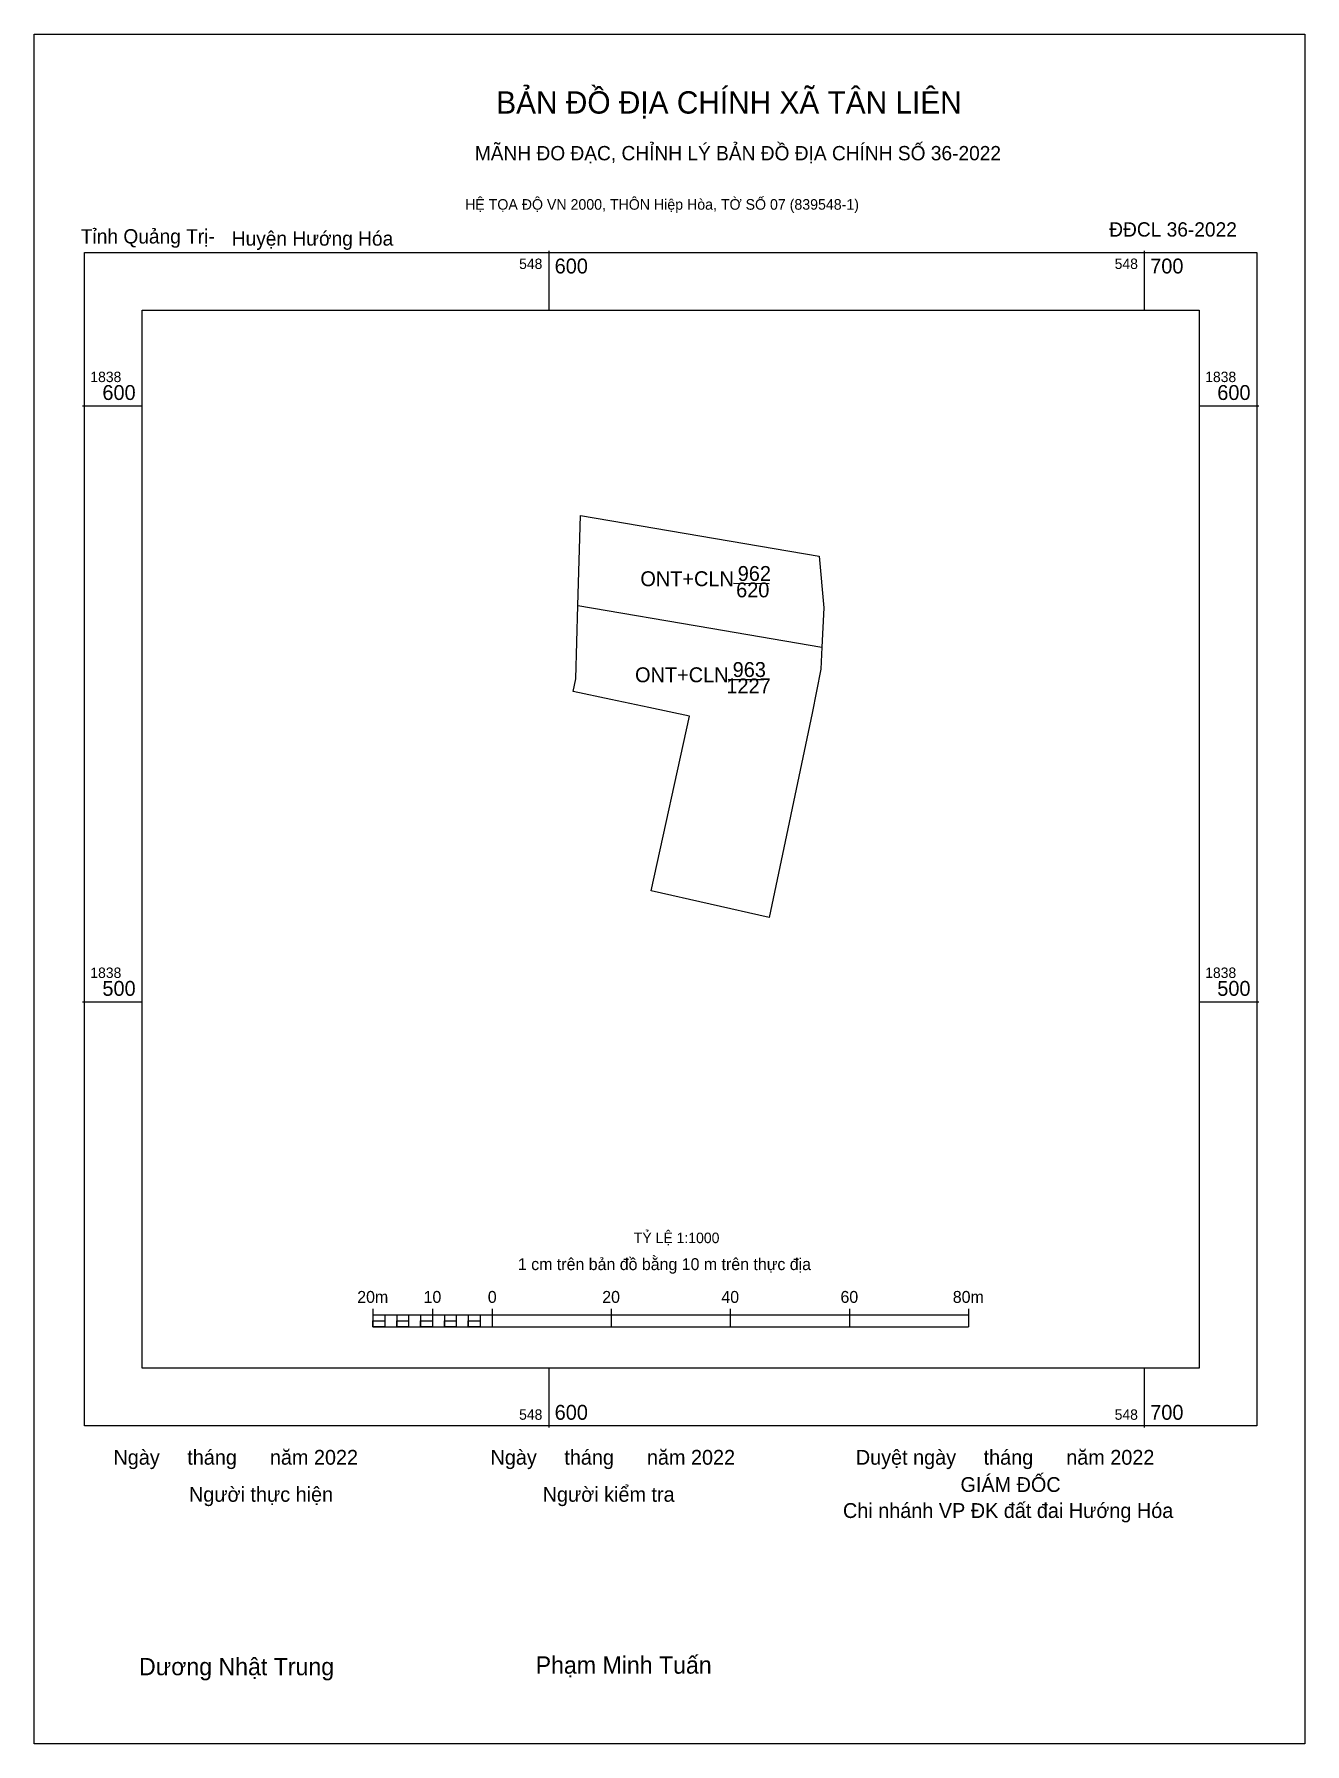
# Model space of a CAD drawing. Extents: x 548514 to 548727, y 1838375 to 1838662.
import ezdxf

# ---------------------------------------------------------------- set-up
doc = ezdxf.new("R2010")
doc.units = 0
for name, color, linetype in [('Level 10', 7, 'Continuous'), ('Level 13', 7, 'Continuous'), ('Level 15', 7, 'Continuous'), ('Level 27', 7, 'Continuous'), ('Level 6', 7, 'Continuous'), ('Level 62', 7, 'Continuous'), ('Level 63', 7, 'Continuous'), ('Level 9', 7, 'Continuous')]:
    doc.layers.add(name, color=color, linetype=linetype)

msp = doc.modelspace()

# ---------------------------------------------------------------- linework, layer by layer
at = {"layer": 'Level 10'}
msp.add_lwpolyline([(548604.08, 1838552.1), (548604.54, 1838554.22), (548604.88, 1838566.48), (548627.23, 1838562.68), (548645.87, 1838559.52), (548645.68, 1838555.84), (548644.22, 1838548.42), (548637.03, 1838514.12), (548617.21, 1838518.64), (548623.63, 1838547.94), (548616.79, 1838549.41), (548610.43, 1838550.75)], close=True, dxfattribs=at)
at = {"layer": 'Level 13'}
for p, q in [((548631.03, 1838570.23), (548637.02, 1838570.22)), ((548630.14, 1838554.11), (548636.13, 1838554.1))]:
    msp.add_line(p, q, dxfattribs=at)
at = {"layer": 'Level 15'}
msp.add_lwpolyline([(548513.6, 1838662.39), (548726.96, 1838662.39), (548726.96, 1838375.47), (548513.6, 1838375.47)], close=True, dxfattribs=at)
at = {"layer": 'Level 27'}
for p, q in [((548604.88, 1838566.48), (548604.88, 1838566.49)), ((548645.87, 1838559.52), (548645.87, 1838559.53)), ((548604.08, 1838552.1), (548604.08, 1838552.09)), ((548610.43, 1838550.75), (548610.43, 1838550.74)), ((548616.79, 1838549.41), (548616.79, 1838549.4)), ((548617.21, 1838518.64), (548617.2, 1838518.64))]:
    msp.add_line(p, q, dxfattribs=at)
at = {"layer": 'Level 62'}
msp.add_lwpolyline([(548531.72, 1838616.05), (548709.23, 1838616.05), (548709.23, 1838438.53), (548531.72, 1838438.53)], close=True, dxfattribs=at)
at = {"layer": 'Level 63'}
for p, q in [((548600, 1838626.05), (548600, 1838616.05)), ((548700, 1838626.05), (548700, 1838616.05)), ((548521.72, 1838600), (548531.72, 1838600)), ((548709.23, 1838600), (548719.23, 1838600)), ((548521.72, 1838500), (548531.72, 1838500)), ((548709.23, 1838500), (548719.23, 1838500)), ((548570.48, 1838448.47), (548570.48, 1838445.47)), ((548580.48, 1838448.47), (548580.48, 1838445.47)), ((548590.48, 1838448.47), (548590.48, 1838445.47)), ((548610.48, 1838448.47), (548610.48, 1838445.47)), ((548630.48, 1838448.47), (548630.48, 1838445.47)), ((548650.48, 1838448.47), (548650.48, 1838445.47)), ((548670.48, 1838448.47), (548670.48, 1838445.47)), ((548570.48, 1838447.47), (548670.48, 1838447.47)), ((548570.48, 1838445.47), (548670.48, 1838445.47)), ((548572.48, 1838447.47), (548572.48, 1838445.47)), ((548574.48, 1838447.47), (548574.48, 1838445.47)), ((548576.48, 1838447.47), (548576.48, 1838445.47)), ((548578.48, 1838447.47), (548578.48, 1838445.47)), ((548580.48, 1838447.47), (548580.48, 1838445.47)), ((548582.48, 1838447.47), (548582.48, 1838445.47)), ((548584.48, 1838447.47), (548584.48, 1838445.47)), ((548586.48, 1838447.47), (548586.48, 1838445.47)), ((548588.48, 1838447.47), (548588.48, 1838445.47)), ((548590.48, 1838447.47), (548590.48, 1838445.47)), ((548600, 1838438.53), (548600, 1838428.53)), ((548700, 1838438.53), (548700, 1838428.53))]:
    msp.add_line(p, q, dxfattribs=at)
for points in [[(548522.03, 1838625.73), (548718.92, 1838625.73), (548718.92, 1838428.85), (548522.03, 1838428.85)], [(548570.48, 1838446.47), (548572.48, 1838446.47), (548572.48, 1838445.47), (548570.48, 1838445.47)], [(548570.48, 1838446.47), (548572.48, 1838446.47), (548572.48, 1838445.47), (548570.48, 1838445.47)], [(548574.48, 1838446.47), (548576.48, 1838446.47), (548576.48, 1838445.47), (548574.48, 1838445.47)], [(548578.48, 1838446.47), (548580.48, 1838446.47), (548580.48, 1838445.47), (548578.48, 1838445.47)], [(548582.48, 1838446.47), (548584.48, 1838446.47), (548584.48, 1838445.47), (548582.48, 1838445.47)], [(548586.48, 1838446.47), (548588.48, 1838446.47), (548588.48, 1838445.47), (548586.48, 1838445.47)]]:
    msp.add_lwpolyline(points, close=True, dxfattribs=at)
at = {"layer": 'Level 9'}
for p, q in [((548604.88, 1838566.48), (548605.31, 1838581.62)), ((548605.31, 1838581.62), (548645.41, 1838574.81)), ((548645.41, 1838574.81), (548646.21, 1838566.1)), ((548646.21, 1838566.1), (548645.87, 1838559.52))]:
    msp.add_line(p, q, dxfattribs=at)

# ---------------------------------------------------------------- texts
at = {"layer": 'Level 13'}
for s, p in [('ONT+CLN', (548615.39, 1838569.75)), ('962', (548631.74, 1838570.63)), ('620', (548631.47, 1838567.88)), ('963', (548630.89, 1838554.51)), ('ONT+CLN', (548614.5, 1838553.63)), ('1227', (548629.83, 1838551.76))]:
    msp.add_text(s, height=2.5, dxfattribs=at).set_placement(p)
at = {"layer": 'Level 6'}
msp.add_text('TỶ LỆ 1:1000', height=1.7579, dxfattribs=at).set_placement((548614.29, 1838459.5))
at = {"layer": 'Level 63'}
for s, height, p in [('BẢN ĐỒ ĐỊA CHÍNH XÃ TÂN LIÊN', 3.7437, (548591.19, 1838649.06)), ('MÃNH ĐO ĐẠC, CHỈNH LÝ BẢN ĐỒ ĐỊA CHÍNH SỐ 36-2022', 2.4022, (548587.59, 1838641.22)), ('HỆ TỌA ĐỘ VN 2000, THÔN Hiệp Hòa, TỜ SỐ 07 (839548-1)', 1.7782, (548585.96, 1838632.93)), ('548', 1.75, (548595.03, 1838622.98)), ('600', 2.5, (548601, 1838622.23)), ('548', 1.75, (548695.03, 1838622.98)), ('700', 2.5, (548701, 1838622.23)), ('1838', 1.75, (548523.03, 1838604)), ('1838', 1.75, (548710.23, 1838604)), ('600', 2.5, (548525.06, 1838601)), ('600', 2.5, (548712.26, 1838601)), ('1838', 1.75, (548523.03, 1838504)), ('1838', 1.75, (548710.23, 1838504)), ('500', 2.5, (548525.06, 1838501)), ('500', 2.5, (548712.26, 1838501)), ('1 cm trên bản đồ bằng 10 m trên thực địa', 2, (548594.83, 1838454.97)), ('20m', 2, (548567.85, 1838449.47)), ('10', 2, (548578.99, 1838449.47)), ('0', 2, (548589.77, 1838449.47)), ('20', 2, (548608.99, 1838449.47)), ('40', 2, (548628.99, 1838449.47)), ('60', 2, (548648.99, 1838449.47)), ('80m', 2, (548667.85, 1838449.47)), ('548', 1.75, (548595.03, 1838429.85)), ('600', 2.5, (548601, 1838429.85)), ('548', 1.75, (548695.03, 1838429.85)), ('700', 2.5, (548701, 1838429.85)), ('Ngày     tháng      năm 2022', 2.4883, (548526.92, 1838422.31)), ('Ngày     tháng      năm 2022', 2.4883, (548590.23, 1838422.31)), ('Duyệt ngày     tháng      năm 2022', 2.4883, (548651.57, 1838422.31)), ('Người kiểm tra', 2.4883, (548598.98, 1838416.09)), ('GIÁM ĐỐC', 2.488, (548669.14, 1838417.74)), ('Người thực hiện', 2.4883, (548539.59, 1838416.09)), ('Chi nhánh VP ĐK đất đai Hướng Hóa', 2.4883, (548649.41, 1838413.37)), ('Phạm Minh Tuấn', 2.9024, (548597.81, 1838387.24)), ('Dương Nhật Trung', 2.9024, (548531.21, 1838386.98))]:
    msp.add_text(s, height=height, dxfattribs=at).set_placement(p)
at = {"layer": 'Level 9'}
for s, p in [('Tỉnh Quảng Trị-', (548521.44, 1838627.26)), ('Huyện Hướng Hóa', (548546.78, 1838626.9)), ('ĐĐCL 36-2022', (548694.12, 1838628.42))]:
    msp.add_text(s, height=2.4022, dxfattribs=at).set_placement(p)

doc.saveas('drawing.dxf')
